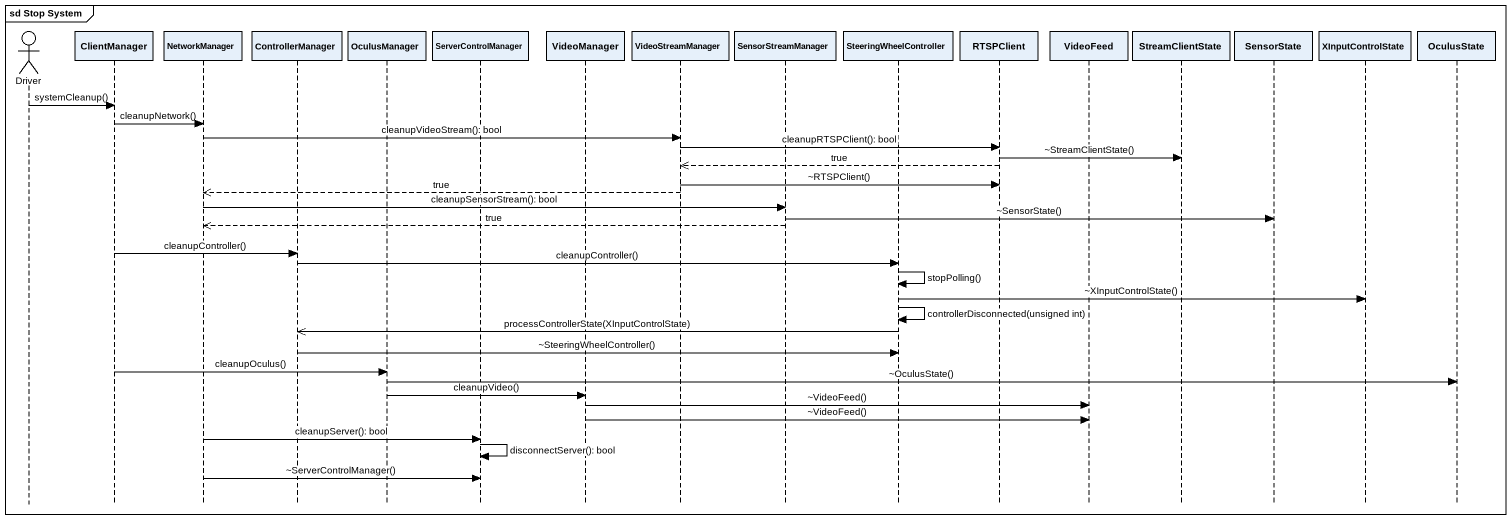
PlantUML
@startuml
mainframe sd Stop System
hide footbox
actor Driver
participant ClientManager
participant NetworkManager
participant ControllerManager
participant OculusManager
participant ServerControlManager
participant VideoManager
participant VideoStreamManager
participant SensorStreamManager
participant SteeringWheelController
participant RTSPClient
participant VideoFeed
participant StreamClientState
participant SensorState
participant XInputControlState
participant OculusState

Driver -> ClientManager : systemCleanup()
ClientManager -> NetworkManager : cleanupNetwork()
NetworkManager -> VideoStreamManager : cleanupVideoStream(): bool
VideoStreamManager -> RTSPClient : cleanupRTSPClient(): bool
RTSPClient -> StreamClientState : ~StreamClientState()
RTSPClient -->> VideoStreamManager : true
VideoStreamManager -> RTSPClient : ~RTSPClient()
VideoStreamManager -->> NetworkManager : true
NetworkManager -> SensorStreamManager : cleanupSensorStream(): bool
SensorStreamManager -> SensorState : ~SensorState()
SensorStreamManager -->> NetworkManager : true
ClientManager -> ControllerManager : cleanupController()
ControllerManager -> SteeringWheelController : cleanupController()
SteeringWheelController -> SteeringWheelController : stopPolling()
SteeringWheelController -> XInputControlState : ~XInputControlState()
SteeringWheelController -> SteeringWheelController : controllerDisconnected(unsigned int)
SteeringWheelController ->> ControllerManager : processControllerState(XInputControlState)
ControllerManager -> SteeringWheelController : ~SteeringWheelController()
ClientManager -> OculusManager : cleanupOculus()
OculusManager -> OculusState : ~OculusState()
OculusManager -> VideoManager : cleanupVideo()
VideoManager -> VideoFeed : ~VideoFeed()
VideoManager -> VideoFeed : ~VideoFeed()
NetworkManager -> ServerControlManager : cleanupServer(): bool
ServerControlManager -> ServerControlManager : disconnectServer(): bool
NetworkManager -> ServerControlManager : ~ServerControlManager()
@enduml
